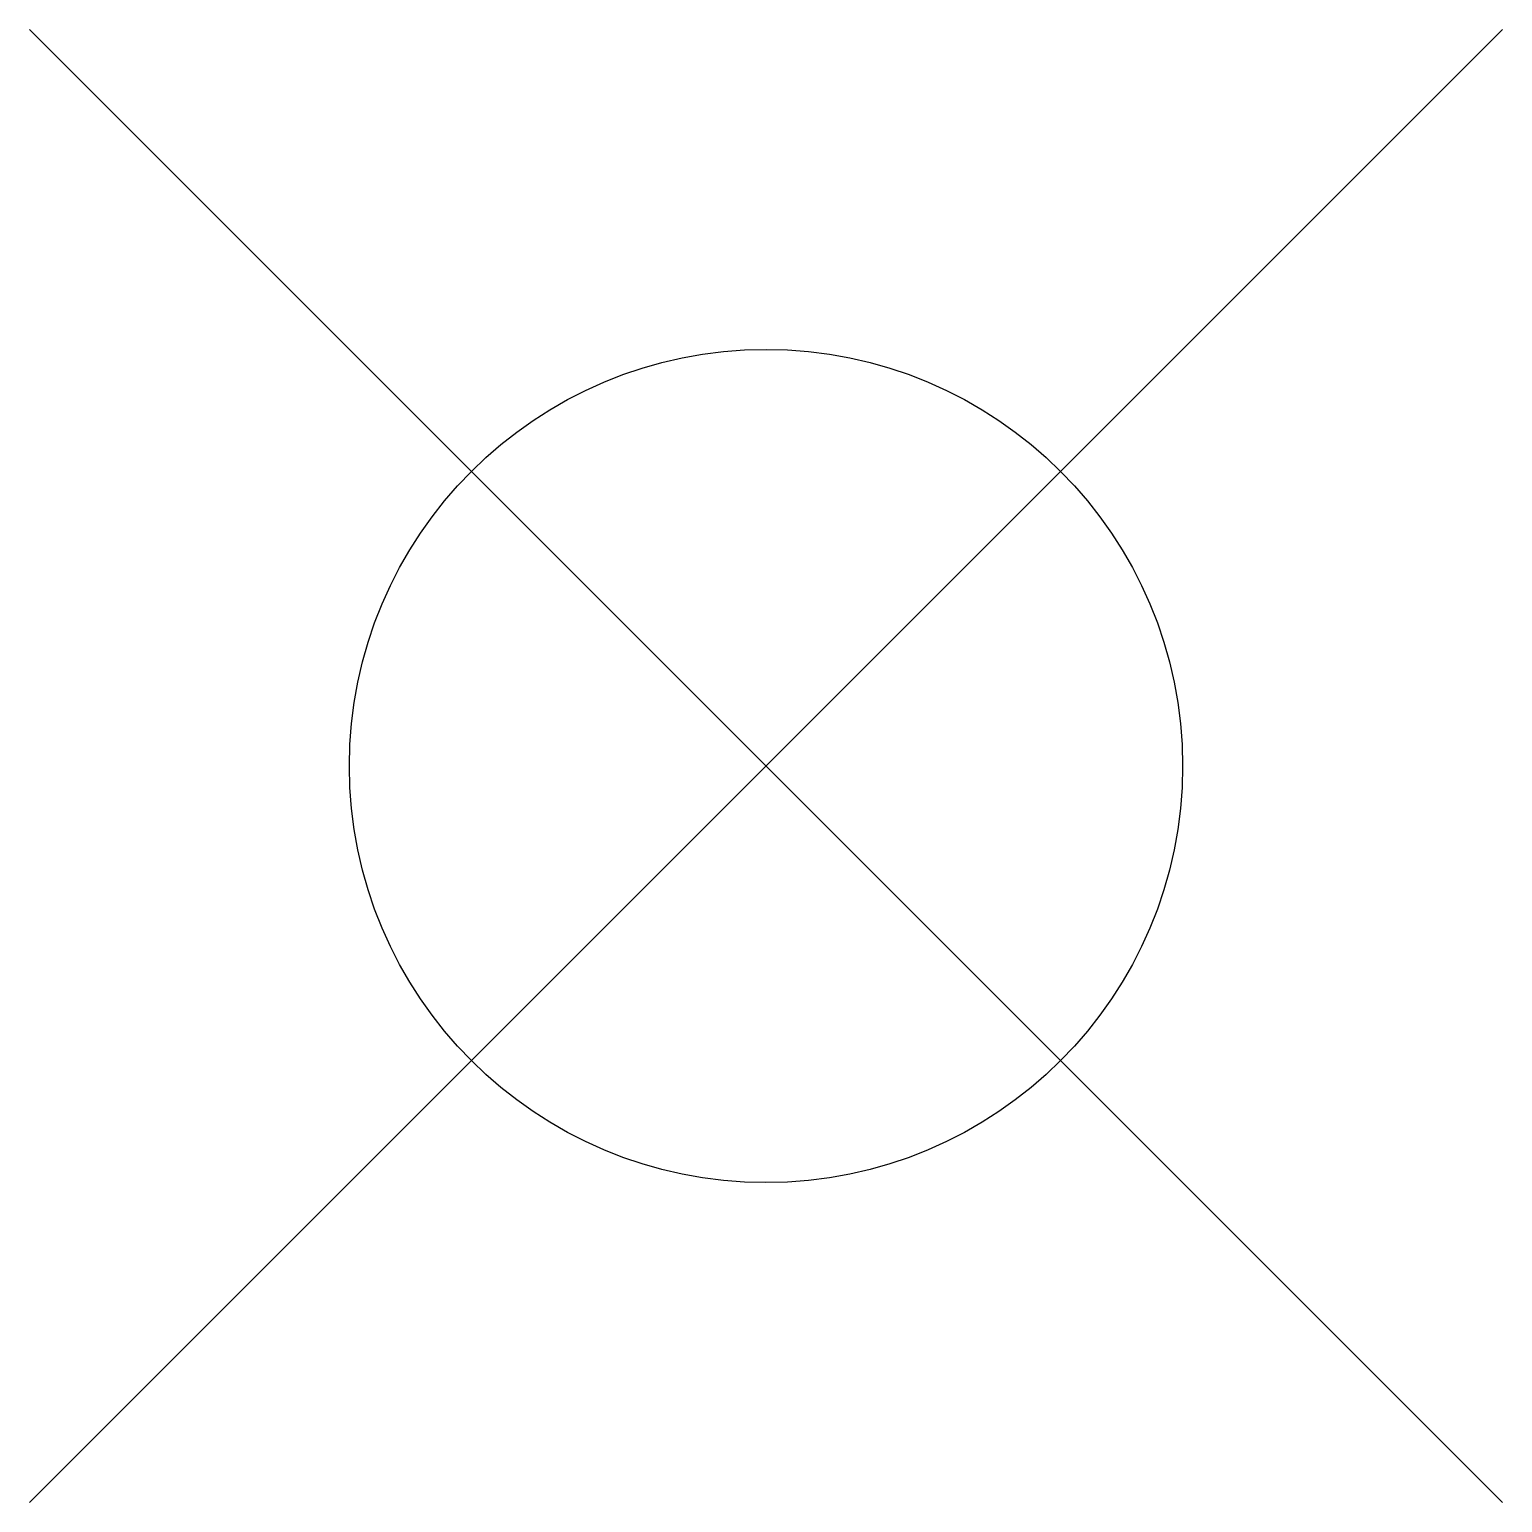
# Model space of a CAD drawing. Extents: x -2.65 to 2.65, y -2.65 to 2.65.
import ezdxf

# ---------------------------------------------------------------- set-up
doc = ezdxf.new("R2010")
doc.units = 0
doc.header["$LTSCALE"] = 0.2

msp = doc.modelspace()

# ---------------------------------------------------------------- linework, layer by layer
at = {"ltscale": 0.1, "flags": 128}
for points in [[(-2.6517, 2.6517), (2.6517, -2.6517)], [(2.6517, 2.6517), (-2.6517, -2.6517)]]:
    msp.add_lwpolyline(points, dxfattribs=at)
at = {"lineweight": -3}
msp.add_circle((0, 0), 1.5, dxfattribs=at)

doc.saveas('drawing.dxf')
